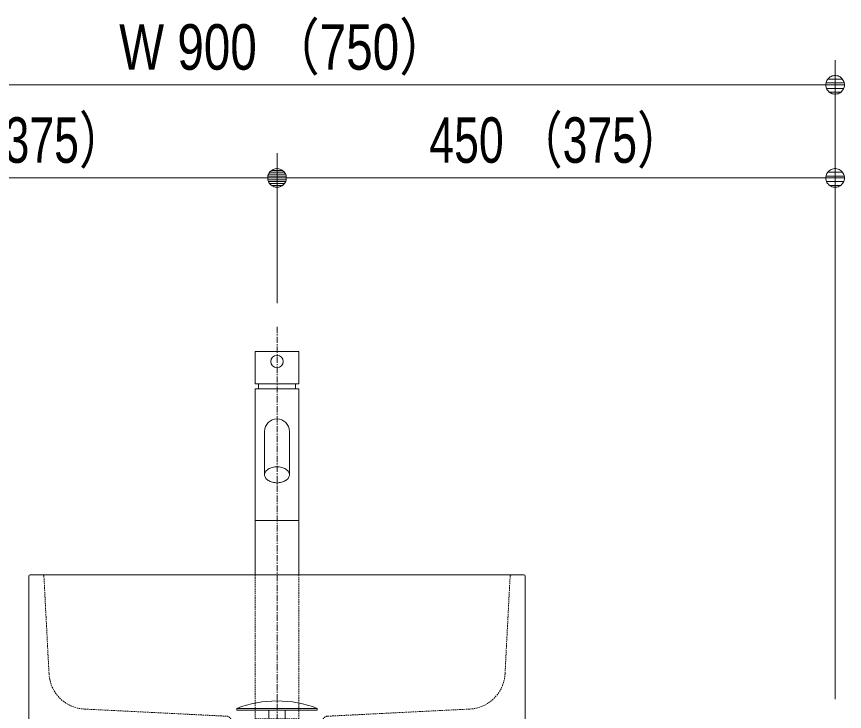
# Model space of a CAD drawing. Units: millimetres, scale not verified. Extents: x -6062 to 6062, y -3045 to 3045.
# Drawn here: x -2278 to -1610, y -1370 to -810 of the extents above; entities that cross this region are included whole.
import ezdxf
from ezdxf.enums import TextEntityAlignment as Align

# ---------------------------------------------------------------- set-up
doc = ezdxf.new("R2010")
doc.units = ezdxf.units.MM
doc.header["$LTSCALE"] = 20
doc.linetypes.add('CHAIN1', pattern=[8, 5, -1, 1, -1])
doc.linetypes.add('DASHED1', pattern=[1.8, 1.2, -0.6])
for name, color, linetype, lineweight in [('0-2_2寸法-1', 7, 'Continuous', 9), ('0-3_0', 7, 'Continuous', 9), ('0-5_5ボウル・キャビネット', 7, 'Continuous', 9), ('0-7_4給排水', 7, 'Continuous', 9)]:
    doc.layers.add(name, color=color, linetype=linetype, lineweight=lineweight)
doc.styles.add('ＭＳ Ｐゴシック', font='')
doc.styles.get('ＭＳ Ｐゴシック').set_extended_font_data('MS PGothic')

# ---------------------------------------------------------------- blocks, each defined once
blk = doc.blocks.new('_Dot')
at = {"layer": '0-3_0'}
for p, q in [((-10, 0), (-20, 0)), ((9.78, 2), (-9.78, 2)), ((7.99, 6), (-7.99, 6)), ((9.16, -3.98), (-9.16, -3.98)), ((6, -7.98), (-6, -7.98))]:
    blk.add_line(p, q, dxfattribs=at)
for points in [[(10, 0), (9.92, 1.25), (9.69, 2.49), (9.3, 3.68), (8.76, 4.82), (8.09, 5.88), (7.29, 6.85), (6.37, 7.71), (5.36, 8.44), (4.26, 9.05), (3.09, 9.51), (1.87, 9.82), (0.63, 9.98), (-0.63, 9.98), (-1.87, 9.82), (-3.09, 9.51), (-4.26, 9.05), (-5.36, 8.44), (-6.37, 7.71), (-7.29, 6.85), (-8.09, 5.88), (-8.76, 4.82), (-9.3, 3.68), (-9.69, 2.49), (-9.92, 1.25), (-10, 0), (0, 0)], [(-10, 0), (-9.92, -1.25), (-9.69, -2.49), (-9.3, -3.68), (-8.76, -4.82), (-8.09, -5.88), (-7.29, -6.85), (-6.37, -7.71), (-5.36, -8.44), (-4.26, -9.05), (-3.09, -9.51), (-1.87, -9.82), (-0.63, -9.98), (0.63, -9.98), (1.87, -9.82), (3.09, -9.51), (4.26, -9.05), (5.36, -8.44), (6.37, -7.71), (7.29, -6.85), (8.09, -5.88), (8.76, -4.82), (9.3, -3.68), (9.69, -2.49), (9.92, -1.25), (10, 0), (0, 0)]]:
    blk.add_lwpolyline(points, close=True, dxfattribs=at)
blk = doc.blocks.new('グループ-45')
at = {"layer": '0-5_5ボウル・キャビネット'}
for p, q in [((-9600, -27580), (-9600, -25220)), ((-9580, -25200), (-1620, -25200)), ((-1600, -25220), (-1600, -27580)), ((-1620, -27600), (-9580, -27600))]:
    blk.add_line(p, q, dxfattribs=at)
for centre, start, end in [((-9580, -25220), 90, 180), ((-1620, -25220), 0, 90), ((-9580, -27580), 180, 270), ((-1620, -27580), 270, 0)]:
    blk.add_arc(centre, 20, start, end, dxfattribs=at)
blk = doc.blocks.new('グループ-46')
at = {"layer": '0-5_5ボウル・キャビネット', "linetype": 'DASHED1'}
for p, q in [((-9359, -25219), (-9276.5, -26793.6)), ((-1841, -25219), (-1923.5, -26793.6)), ((-8707.6, -27361.4), (-6411.7, -27477.4)), ((-2492.4, -27361.4), (-4788.3, -27477.4))]:
    blk.add_line(p, q, dxfattribs=at)
for points in [[(-6700, -27540), (-9000, -27540), (-9400, -27600)], [(-6341.2, -27528.3), (-6290, -27660), (-6050, -27740), (-6050, -28080), (-6600, -28080), (-6600, -27640)], [(-4858.8, -27528.3), (-4910, -27660), (-5150, -27740), (-5150, -28080), (-4600, -28080), (-4600, -27640)], [(-4500, -27540), (-2200, -27540), (-1800, -27600)]]:
    blk.add_lwpolyline(points, dxfattribs=at)
for centre, radius, start, end in [((-9379, -25220), 20, 3, 90), ((-1821, -25220), 20, 90, 177), ((-8677.3, -26762.2), 600, 183, 267.10801), ((-2522.7, -26762.2), 600, 272.89199, 357), ((-6415.8, -27557.3), 80, 21.25051, 87.10801), ((-4784.2, -27557.3), 80, 92.89199, 158.74949), ((-6700, -27640), 100, 0, 90), ((-4500, -27640), 100, 90, 180)]:
    blk.add_arc(centre, radius, start, end, dxfattribs=at)
blk = doc.blocks.new('グループ-47')
at = {"layer": '0-5_5ボウル・キャビネット'}
for name in ['グループ-45', 'グループ-46']:
    blk.add_blockref(name, (0, 0), dxfattribs=at)
blk = doc.blocks.new('グループ-52')
at = {"layer": '0-7_4給排水', "linetype": 'CHAIN1'}
blk.add_line((-5600, -21200), (-5600, -42300), dxfattribs=at)
at = {"layer": '0-7_4給排水'}
for points in [[(-6250, -27350), (-4950, -27350), (-4950, -27380), (-6250, -27380)], [(-5730, -27380), (-5470, -27380), (-5470, -27600), (-5730, -27600)]]:
    blk.add_lwpolyline(points, close=True, dxfattribs=at)
blk.add_arc((-5600, -29050.4), 1820.4, 69.08018, 110.91982, dxfattribs=at)
blk = doc.blocks.new('グループ-54')
at = {"layer": '0-7_4給排水'}
blk.add_blockref('グループ-52', (0, 0), dxfattribs=at)
blk = doc.blocks.new('グループ-58')
at = {"layer": '0-7_4給排水'}
for p, q in [((-5900, -22120), (-5900, -22200)), ((-5300, -22120), (-5300, -22200)), ((-5250, -24320), (-5950, -24320))]:
    blk.add_line(p, q, dxfattribs=at)
blk.add_lwpolyline([(-5950, -21600), (-5950, -22120), (-5250, -22120), (-5250, -21600)], close=True, dxfattribs=at)
for points in [[(-5250, -25200), (-5250, -22200), (-5950, -22200), (-5950, -25200)], [(-5800, -22885.7), (-5800, -23585.7), (-5799.2, -23597.3), (-5796.7, -23609.1), (-5792.3, -23621.1), (-5786, -23633), (-5777.7, -23644.8), (-5767.4, -23656.1), (-5755.3, -23666.8), (-5741.4, -23676.6), (-5726.1, -23685.5), (-5709.4, -23693.3)], [(-5709.4, -23693.3), (-5691.9, -23699.9), (-5673.6, -23705.3), (-5655, -23709.3), (-5636.4, -23712.1), (-5618, -23713.8), (-5600, -23714.3), (-5582, -23713.8), (-5563.6, -23712.1), (-5545, -23709.3), (-5526.4, -23705.3), (-5508.1, -23699.9), (-5490.6, -23693.3), (-5473.9, -23685.5), (-5458.6, -23676.6), (-5444.7, -23666.8), (-5432.6, -23656.1), (-5422.3, -23644.8), (-5414, -23633), (-5407.7, -23621.1), (-5403.3, -23609.1), (-5400.8, -23597.3), (-5400, -23585.7), (-5400, -22885.7)], [(-5400, -23585.7), (-5400.8, -23574.2), (-5403.3, -23562.3), (-5407.7, -23550.3), (-5414, -23538.4), (-5422.3, -23526.7), (-5432.6, -23515.4), (-5444.7, -23504.7), (-5458.6, -23494.8), (-5473.9, -23485.9), (-5490.6, -23478.1), (-5508.1, -23471.5), (-5526.4, -23466.2), (-5545, -23462.1), (-5563.6, -23459.3), (-5582, -23457.7), (-5600, -23457.2), (-5618, -23457.7), (-5636.4, -23459.3), (-5655, -23462.1), (-5673.6, -23466.2), (-5691.9, -23471.5), (-5709.4, -23478.1), (-5726.1, -23485.9), (-5741.4, -23494.8), (-5755.3, -23504.7), (-5767.4, -23515.4), (-5777.7, -23526.7), (-5786, -23538.4), (-5792.3, -23550.3), (-5796.7, -23562.3), (-5799.2, -23574.2), (-5800, -23585.7)]]:
    blk.add_lwpolyline(points, dxfattribs=at)
at = {"layer": '0-7_4給排水', "linetype": 'DASHED1'}
blk.add_lwpolyline([(-5950, -25200), (-5950, -27520), (-5250, -27520), (-5250, -25200)], dxfattribs=at)
at = {"layer": '0-7_4給排水'}
blk.add_circle((-5600, -21760), 100, dxfattribs=at)
for start, end in [(90, 180), (0, 90)]:
    blk.add_arc((-5600, -22885.7), 200, start, end, dxfattribs=at)

msp = doc.modelspace()

# ---------------------------------------------------------------- linework, layer by layer
at = {"layer": '0-2_2寸法-1'}
for p, q in [((-1617.5, -920), (-1617.5, -845)), ((-1632.51, -865), (-2502.49, -865)), ((-2067.5, -1041), (-2067.5, -920)), ((-2067.5, -1041), (-2067.5, -920)), ((-1617.5, -1360), (-1617.5, -920)), ((-2502.49, -940), (-2082.51, -940)), ((-1632.51, -940), (-2052.49, -940))]:
    msp.add_line(p, q, dxfattribs=at)

# ---------------------------------------------------------------- block references
at = {"layer": '0-2_2寸法-1', "xscale": 0.7503418, "yscale": 0.7503418}
for p in [(-1617.5, -865), (-2067.5, -940), (-1617.5, -940)]:
    msp.add_blockref('_Dot', p, dxfattribs=at)
at = {"layer": '0-2_2寸法-1', "xscale": 0.7503418, "yscale": 0.7503418, "rotation": 180}
msp.add_blockref('_Dot', (-2067.5, -940), dxfattribs=at)
at = {"layer": '0-5_5ボウル・キャビネット', "xscale": 0.05, "yscale": 0.05}
msp.add_blockref('グループ-47', (-1787.5, 0), dxfattribs=at)
at = {"layer": '0-7_4給排水', "xscale": 0.05, "yscale": 0.05}
for name in ['グループ-54', 'グループ-58']:
    msp.add_blockref(name, (-1787.5, 0), dxfattribs=at)

# ---------------------------------------------------------------- texts
at = {"layer": '0-2_2寸法-1', "style": 'ＭＳ Ｐゴシック'}
for s, height, width, p in [('W 900 （750）', 36.69, 0.8, (-2194.77, -863.81)), ('450 （375）', 36.66, 0.75, (-2394.71, -938.81)), ('450 （375）', 36.66, 0.75, (-1944.71, -938.81))]:
    msp.add_text(s, height=height, dxfattribs=dict(at, width=width)).set_placement(p, align=Align.BOTTOM_LEFT)

doc.saveas('drawing.dxf')
